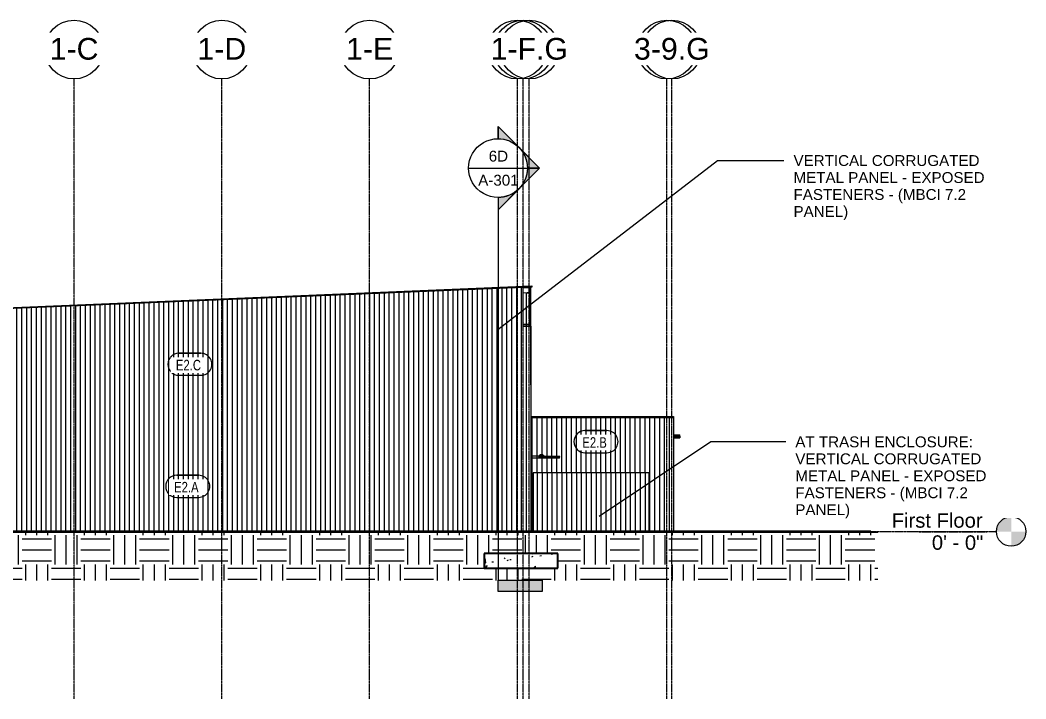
# Model space of a CAD drawing. Header units: inches. Extents: x 20207 to 40520, y -355 to 835.
# Drawn here: x 32237 to 33879, y -273 to 835 of the extents above; entities that cross this region are included whole.
import ezdxf

# ---------------------------------------------------------------- set-up
doc = ezdxf.new("R2010")
doc.units = ezdxf.units.IN
doc.header["$MEASUREMENT"] = 0
doc.linetypes.add('Grid Line 1_2_', pattern=[0.8749999999999999, 0.4999999999999999, -0.125, 0.125, -0.125])
for name, color, linetype, lineweight in [('A-ANNO-KEYN', 231, 'Continuous', 9), ('A-DOOR', 31, 'Continuous', 13), ('A-DOOR-FRAM', 31, 'Continuous', 9), ('A-FLOR-LEVL', 51, 'Continuous', 9), ('A-GLAZ-CWMG', 51, 'Continuous', 13), ('A-ROOF', 132, 'Continuous', 13), ('A-ROOF-PATT', 132, 'Continuous', 13), ('A-WALL', 113, 'Continuous', 13), ('A-WALL-IDEN', 211, 'Continuous', 9), ('A-WALL-PATT', 111, 'Continuous', 13), ('C-TOPO', 7, 'Continuous', 13), ('E-LITE-EQPM', 33, 'Continuous', 13), ('G-ANNO-SYMB', 111, 'Continuous', 9), ('S-BEAM', 12, 'Continuous', 13), ('S-FNDN', 32, 'Continuous', 13), ('S-GRID', 1, 'Continuous', 9), ('S-GRID-IDEN', 1, 'Continuous', 9)]:
    doc.layers.add(name, color=color, linetype=linetype, lineweight=lineweight)
doc.styles.add('Arial', font='arial.ttf', dxfattribs={"height": 23.60479041916165})
doc.styles.add('Arial_1', font='arial.ttf', dxfattribs={"height": 35.40718562874248})
doc.styles.add('Arial_2', font='arial.ttf', dxfattribs={"height": 17.70359281437124})
doc.styles.add('Century Gothic', font='GOTHIC.TTF', dxfattribs={"width": 0.8, "height": 17.24534161490682})
pattern_1 = [(90, (-21150.615, 0), (-8, 4.898587196589413e-16), [])]
pattern_2 = [(90, (-21128.053, 0), (-8, 4.898587196589413e-16), [])]

# ---------------------------------------------------------------- blocks, each defined once
blk = doc.blocks.new('Struct_Xcel_Sports Complex_rvt-3-Elevation - East')
at = {"layer": 'S-FNDN', "lineweight": 9}
h = blk.add_hatch(dxfattribs=at)
h.set_pattern_fill('FP_34', color=8, style=0, pattern_type=2)
h.set_pattern_definition([(49.99999999999999, (-21183.719, 0), (55.08540092433552, -4.819842010399984), [5.76, -63.36]), (355, (-21183.719, 0), (-10.65568887076341, 57.76853117995548), [4.608000000000001, -50.688]), (100.451, (-21179.129, -0.402), (44.42946763329039, 52.94866132228842), [4.895, -53.848]), (46.184, (-21183.719, 15.36), (81.96444173651602, -12.71212223907837), [8.64, -95.04]), (96.636, (-21176.889, 14.301), (71.78149636030851, 74.81237833590787), [7.343, -80.77199999999999]), (351.184, (-21183.719, 15.36), (71.78194683429966, 74.81243234033883), [6.912000000000001, -76.032]), (21, (-21176.039, 11.52), (45.84207144938917, -30.92146111083851), [5.76, -63.36]), (326, (-21176.039, 11.52), (18.68706418402729, 55.69147629738364), [4.608000000000001, -50.688]), (71.45100000000001, (-21172.219, 8.943), (64.52890835799828, 24.77010932808051), [4.895, -53.848]), (37.50000000000001, (-21183.719, 0), (0.933894640541661, 25.56681620382889), [2.534, -47.53899999999999, 2.534, -48.922, -50.88]), (37.50000000000001, (-21183.719, 0), (0.933894640541661, 25.56681620382889), [-101.53, 2.534, -48.346]), (7.499999999999999, (-21183.719, 0), (20.20403996418253, 30.29130269773347), [2.534, -26.803, 2.534, -46.387, -19.392]), (7.499999999999999, (-21183.719, 0), (20.20403996418253, 30.29130269773347), [-78.259, 2.534, -16.858]), (327.5, (-21200.845, 0), (40.99778450279307, -1.732402627145404), [2.534, -16.666, 2.534, -57.37, -79.488]), (327.5, (-21200.845, 0), (40.99778450279307, -1.732402627145404), [-79.104, 2.534, -76.954]), (317.5, (-21208.525, 0), (44.78888311775997, 7.687838582048734), [2.534, -22.426, 2.534, -37.248, -56.448]), (317.5, (-21208.525, 0), (44.78888311775997, 7.687838582048734), [-64.742, 2.534, -53.91399999999999])])
h.paths.add_polyline_path([(-21174.79362719035, -59.99999999999999), (-21077.80280849731, -59.99999999999999), (-21077.80280849731, -35.99999999999999), (-21197.80280849731, -35.99999999999999), (-21197.80280849731, -59.99999999999999)], flags=0)
at = {"layer": 'S-FNDN', "color": 250, "lineweight": 25}
for p, q in [((-21077.80280849731, -35.99999999999999), (-21197.80280849731, -35.99999999999999)), ((-21197.80280849731, -35.99999999999999), (-21197.80280849731, -59.99999999999999)), ((-21077.80280849731, -59.99999999999999), (-21077.80280849731, -35.99999999999999)), ((-21197.80280849731, -59.99999999999999), (-21077.80280849731, -59.99999999999999))]:
    blk.add_line(p, q, dxfattribs=at)
blk = doc.blocks.new('Girt_C - 8_D-1987918-Elevation - East')
at = {"layer": 'S-BEAM'}
for p, q in [((-21124.49031039738, 397.4867519199241), (-21124.85782602416, 397.4867519199241)), ((-21124.85326873249, 397.377376919924), (-21124.48744201859, 397.377376919924)), ((-21124.41218539738, 397.2992792064882), (-21124.41218539738, 389.6741954669063)), ((-21124.30281039738, 389.6742519199254), (-21124.30281039738, 397.2992519199241)), ((-21127.98878586189, 389.7083888478886), (-21127.80281039738, 389.4867519199225)), ((-21127.75180799727, 389.5961269199225), (-21127.85083021191, 389.7141369999712)), ((-21127.80281039738, 389.4867519199225), (-21124.49031039738, 389.4867519199225)), ((-21124.48621485199, 389.5961269199254), (-21127.75180799727, 389.5961269199225))]:
    blk.add_line(p, q, dxfattribs=at)
for centre, radius, start, end in [((-21124.49031039738, 397.2992519199241), 0.1875, 0, 90), ((-21124.49033673935, 397.2992792064882), 0.07815134197085721, 1.085078035128093e-09, 87.8772823831815), ((-21124.49031039738, 389.6742519199254), 0.1875, 269.9999999999996, 0), ((-21124.49036413204, 389.6741954669063), 0.07817873465683078, 273.0423617076043, 0)]:
    blk.add_arc(centre, radius, start, end, dxfattribs=at)
blk = doc.blocks.new('Rectangular Mullion - Profile_Polycarbonate_right-1766190-Elevation - East')
at = {"layer": 'A-GLAZ-CWMG'}
for p, q in [((-21124.0528103974, 398.2354589171818), (-21121.55281039739, 398.2354589171818)), ((-21124.0528103974, 398.2354589171818), (-21124.0528103974, 335.5177501615204)), ((-21121.55281039739, 335.5177501615204), (-21121.55281039739, 398.2354589171818)), ((-21121.55281039739, 335.5177501615204), (-21124.0528103974, 335.5177501615204))]:
    blk.add_line(p, q, dxfattribs=at)
blk = doc.blocks.new('Lighting-Street_Cooper_Navion-Lumark_4-6-LED-Squares - The Caretaker LED-964008-Elevation - East')
at = {"layer": 'E-LITE-EQPM', "lineweight": 9}
for p, q in [((-21121.80281039718, 123.4999999999991), (-21107.60251017952, 123.4999999999991)), ((-21121.80281039718, 120.4999999999991), (-21108.00551741624, 120.4999999999991))]:
    blk.add_line(p, q, dxfattribs=at)
at = {"layer": 'E-LITE-EQPM'}
for p, q in [((-21108.34237633993, 121.2223962930807), (-21108.34237633993, 121.4723962930807)), ((-21107.77236358716, 119.9999999999983), (-21108.34237633993, 121.2223962930807)), ((-21108.02596499738, 121.0984683900255), (-21107.30701387507, 125.1758428191483)), ((-21108.02596499738, 121.0984683900255), (-21107.77236358716, 119.9999999999983)), ((-21106.70465393752, 121.2836661856675), (-21107.99330962924, 121.2836661856675)), ((-21107.77236358716, 119.9999999999983), (-21074.93864391498, 119.9999999999983)), ((-21107.49149857508, 124.1295780940289), (-21101.12840518318, 124.1295780940289)), ((-21102.37688077338, 125.1758428191483), (-21107.30701387507, 125.1758428191483)), ((-21075.56047669558, 121.2836661856675), (-21106.70465393752, 121.2836661856675)), ((-21096.97859580065, 122.7592207386385), (-21096.97859580065, 122.7156400547567)), ((-21096.805902534, 122.7479268451101), (-21074.93864391498, 122.7479268451101)), ((-21075.56047669558, 122.7479268451101), (-21075.56047669558, 119.9999999999983))]:
    blk.add_line(p, q, dxfattribs=at)
for centre, radius, start, end in [((-21096.62232473386, 130.7745617857377), 8.028733977330614, 224.2135973208875, 268.6898121277372), ((-21079.09382300825, 121.3739634225536), 4.376447050253913, 341.702867242471, 18.29713275754511)]:
    blk.add_arc(centre, radius, start, end, dxfattribs=at)
blk = doc.blocks.new('L-Angle - L2X2X3_16-1162514-Elevation - East')
at = {"layer": 'S-BEAM'}
for p, q in [((-21124.30275394494, 337.1811875000942), (-21124.30275394494, 335.1811875000942)), ((-21124.30275394494, 335.1811875000942), (-21122.30275394494, 335.1811875000942)), ((-21124.11525394494, 335.5561875000942), (-21124.11525394494, 336.9936875000942)), ((-21122.49025394494, 335.3686875000942), (-21123.92775394494, 335.3686875000942))]:
    blk.add_line(p, q, dxfattribs=at)
for centre, start, end in [((-21124.30275394494, 336.9936875000942), 0, 90), ((-21123.92775394494, 335.5561875000942), 180, 269.9999999999996), ((-21122.49025394494, 335.1811875000942), 0, 90)]:
    blk.add_arc(centre, 0.1875, start, end, dxfattribs=at)
blk = doc.blocks.new('Single-Flush - 36_ x 96_-1048073-Elevation - East')
at = {"layer": 'A-DOOR-FRAM'}
for p, q in [((-21121.80281039718, 98.99999999999994), (-21120.80281039718, 98.99999999999994)), ((-21120.80281039718, 98.99999999999994), (-21120.80281039718, 0))]:
    blk.add_line(p, q, dxfattribs=at)
blk = doc.blocks.new('Girt_Z - 10_D-1772157-Elevation - East')
at = {"layer": 'S-BEAM'}
for p, q in [((-21133.72822061224, 341.5445907073598), (-21134.30275394458, 341.0625000000949)), ((-21134.30275394458, 337.6875000000949), (-21124.49022665801, 337.687500000095)), ((-21134.19337894458, 341.0114975999844), (-21133.65791571743, 341.4608045963938)), ((-21134.19337894458, 337.8709044547084), (-21134.19337894458, 341.0114975999844)), ((-21124.49025394458, 337.7968750000949), (-21134.1153103976, 337.7968750000949)), ((-21133.65791571743, 341.4608045963938), (-21133.72822061224, 341.5445907073598)), ((-21124.41212894458, 337.612243378886), (-21124.41212894458, 334.9999999999999)), ((-21124.30275394458, 337.1811875000943), (-21124.30275394458, 337.6093750000951)), ((-21124.30275394458, 334.9999999999999), (-21124.30275394458, 335.1811875000944))]:
    blk.add_line(p, q, dxfattribs=at)
for centre, radius, start, end in [((-21134.1153103976, 337.8750537347522), 0.07817873465683078, 183.0423617069476, 269.9999999999996), ((-21124.49025394458, 337.6093750000951), 0.1874999999998796, 359.999999999991, 89.99999999999132), ((-21124.49022665801, 337.6093486581218), 0.07815134197153384, 2.122717617894363, 90)]:
    blk.add_arc(centre, radius, start, end, dxfattribs=at)
blk = doc.blocks.new('Girt_C - 8_D-1405508-Elevation - East')
at = {"layer": 'S-BEAM'}
for p, q in [((-21124.87275988985, 397.845164696366), (-21134.30281039718, 397.452245925227)), ((-21124.87275988984, 397.8451646963657), (-21124.86495416271, 397.657827245161)), ((-21124.86495416271, 397.657827245161), (-21124.54752125928, 390.039437562833)), ((-21134.30281039718, 389.445304492252), (-21124.53971553215, 389.8521001116283)), ((-21124.54752125928, 390.039437562833), (-21124.53971553214, 389.8521001116282)), ((-22233.42781039733, 351.6553709252241), (-22233.67781039733, 351.6449542585568)), ((-22233.67781039733, 343.6380128255817), (-22233.42781039733, 343.648429492249))]:
    blk.add_line(p, q, dxfattribs=at)
blk = doc.blocks.new('HSS-Hollow Structural Section - HSS1-1_2X1-1_2X1_8 - Obsolete-1396620-Elevation - East')
at = {"layer": 'S-BEAM'}
for p, q in [((-22808.30281039728, 154.1420358318283), (-22808.30281039728, 154.9661424452587)), ((-22808.30281039728, 153.9005786724976), (-22808.30281039728, 154.1420358318283)), ((-22808.30281039728, 153.8574494281758), (-22808.30281039728, 153.9005786724976)), ((-22808.30281039729, 153.857248301134), (-22798.88503340819, 153.8572483011347)), ((-22372.30281039733, 155.399479409177), (-22372.55281039733, 155.399479409177)), ((-22372.55281039733, 153.857248301132), (-22372.30281039733, 153.857248301132)), ((-22233.42781039733, 155.3994794091765), (-22233.67781039733, 155.3994794091765)), ((-22233.67781039733, 153.8572483011314), (-22233.42781039733, 153.8572483011314)), ((-20878.55281039728, 155.3994794091702), (-20889.05281039654, 155.3994794091703)), ((-20889.05281039654, 153.8572483011246), (-20878.55281039728, 153.8572483011245)), ((-20878.55281039728, 155.3992782821274), (-20878.55281039728, 155.1771376955432)), ((-20878.55281039728, 155.1771376955432), (-20878.55281039728, 154.1420358318195)), ((-20878.55281039728, 154.1420358318195), (-20878.55281039728, 153.9005786724889)), ((-20878.55281039728, 153.9005786724889), (-20878.55281039728, 153.8574494281671))]:
    blk.add_line(p, q, dxfattribs=at)
blk = doc.blocks.new('HSS-Hollow Structural Section - HSS1-1_2X1-1_2X1_8 - Obsolete-V34-Elevation - East')
at = {"layer": 'S-BEAM'}
for p, q in [((-22808.30281039728, 153.4648409265882), (-22808.30281039728, 153.8574494281759)), ((-22372.55281039733, 152.7134929293125), (-22372.30281039733, 152.7134929293125)), ((-22233.67781039733, 152.7134929293125), (-22233.42781039733, 152.7134929293126)), ((-20889.05281039654, 152.7134929293064), (-20878.55281039728, 152.7134929293063)), ((-20878.55281039728, 153.857449428167), (-20878.55281039728, 152.9982804600005)), ((-20878.55281039728, 152.9982804600005), (-20878.55281039728, 152.7568233006699)), ((-20878.55281039728, 152.7568233006699), (-20878.55281039728, 152.7136940563481))]:
    blk.add_line(p, q, dxfattribs=at)
blk = doc.blocks.new('Level - Level Head - Circle-15001-Elevation - East')
at = {"layer": 'A-FLOR-LEVL'}
h = blk.add_hatch(color=256, dxfattribs=at)
edge = h.paths.add_edge_path(flags=0)
edge.add_line((-20337.60082968054, 7.245281622997649e-14), (-20361.60082968054, 7.245281622997649e-14))
edge.add_arc((-20337.60082968054, -1.488037210058887e-15), 23.99999999999995, 90.00000000000028, 180.0000000000003, ccw=False)
edge.add_line((-20337.60082968054, 23.99999999999998), (-20337.60082968054, 7.105427357601002e-14))
h = blk.add_hatch(color=256, dxfattribs=at)
edge = h.paths.add_edge_path(flags=0)
edge.add_line((-20337.60082968054, -23.99999999999998), (-20337.60082968054, -1.06581410364015e-13))
edge.add_line((-20337.60082968054, -1.079136779935651e-13), (-20313.60082968054, -1.079136779935651e-13))
edge.add_arc((-20337.60082968054, 0), 23.99999999999996, 269.99999999999994, 359.9999999999998, ccw=False)
blk.add_circle((-20337.60082968054, 0), 24, dxfattribs=at)
blk = doc.blocks.new('Grid - Grid Head - Circle-14747-Elevation - East')
at = {"layer": 'S-GRID-IDEN'}
blk.add_circle((-21143.80281039717, 786.6570754422739), 48, dxfattribs=at)
blk = doc.blocks.new('Section - 3_32_ x 3_8_-18514-Elevation - East')
at = {"layer": 'G-ANNO-SYMB'}
blk.add_hatch(color=256, dxfattribs=at).paths.add_polyline_path([(-22320.83308806945, -79.66080684492678), (-22248.83308806945, -79.66080684492744), (-22248.83308806945, -97.66080684492741), (-22320.83308806945, -97.66080684492675)], flags=0)
for p, q in [((-22320.83308806945, -79.66080684492678), (-22320.83308806945, -97.66080684492675)), ((-22248.83308806945, -79.66080684492744), (-22320.83308806945, -79.66080684492678)), ((-22248.83308806945, -97.66080684492741), (-22248.83308806945, -79.66080684492744)), ((-22320.83308806945, -97.66080684492675), (-22248.83308806945, -97.66080684492741))]:
    blk.add_line(p, q, dxfattribs=at)
blk = doc.blocks.new('Section - Section Head - Filled-1526-Elevation - East')
at = {"layer": 'G-ANNO-SYMB'}
h = blk.add_hatch(color=256, dxfattribs=at)
edge = h.paths.add_edge_path(flags=0)
edge.add_arc((-22248.83308806945, 593.1570754422742), 48.06247118192541, 89.99999999999989, 132.0783950246248, ccw=False)
edge.add_line((-22248.83308806945, 641.2195466242014), (-22248.83308806945, 661.0393264361825))
edge.add_line((-22248.83308806945, 661.0393264361825), (-22281.04199878272, 628.8304157229086))
h = blk.add_hatch(color=256, dxfattribs=at)
edge = h.paths.add_edge_path(flags=0)
edge.add_line((-22282.7742135664, 627.0982009392283), (-22316.71533906336, 593.1570754422742))
edge.add_line((-22316.71533906336, 593.1570754422742), (-22296.83308806945, 593.157075442274))
edge.add_arc((-22248.83308806945, 593.1570754422735), 47.99999999999782, 135, 179.9999999999997, ccw=False)
h = blk.add_hatch(color=256, dxfattribs=at)
edge = h.paths.add_edge_path(flags=0)
edge.add_arc((-22248.83308806945, 593.157075442274), 47.99999999999977, 180.0000000000001, 225.000000000001, ccw=False)
edge.add_line((-22296.83308806945, 593.1570754422742), (-22316.71533906336, 593.1570754422743))
edge.add_line((-22316.71533906336, 593.1570754422743), (-22282.7742135664, 559.21594994532))
h = blk.add_hatch(color=256, dxfattribs=at)
edge = h.paths.add_edge_path(flags=0)
edge.add_line((-22281.04199878272, 557.4837351616393), (-22248.83308806945, 525.2748244483652))
edge.add_line((-22248.83308806945, 525.2748244483652), (-22248.83308806945, 545.0946042603463))
edge.add_arc((-22248.83308806945, 593.1570754422737), 48.06247118192778, 227.9216049753765, 270, ccw=False)
for p, q in [((-22316.71533906336, 593.1570754422743), (-22248.83308806945, 661.0393264361825)), ((-22281.04199878272, 628.8304157229086), (-22248.83308806945, 661.0393264361825)), ((-22248.83308806945, 641.157075442274), (-22248.83308806945, 661.0393264361825)), ((-22248.83308806945, 661.0393264361825), (-22248.83308806945, 641.2195466242014)), ((-22316.71533906336, 593.1570754422742), (-22282.7742135664, 627.0982009392283)), ((-22316.71533906336, 593.1570754422743), (-22248.83308806945, 525.2748244483656)), ((-22296.83308806945, 593.157075442274), (-22316.71533906336, 593.1570754422742)), ((-22282.7742135664, 559.21594994532), (-22316.71533906336, 593.1570754422743)), ((-22316.71533906336, 593.1570754422743), (-22296.83308806945, 593.1570754422742)), ((-22248.83308806945, 525.2748244483652), (-22281.04199878272, 557.4837351616393)), ((-22248.83308806945, 545.157075442274), (-22248.83308806945, 525.2748244483656)), ((-22248.83308806945, 545.0946042603463), (-22248.83308806945, 525.2748244483652))]:
    blk.add_line(p, q, dxfattribs=at)
for centre, radius, start, end in [((-22248.83308806945, 593.157075442274), 47.99999999999989, 89.99999999999987, 269.9999999999995), ((-22248.83308806945, 593.1570754422742), 48.06247118192541, 89.99999999999952, 132.0783950246244), ((-22248.83308806945, 593.157075442274), 47.99999999999994, 269.9999999999996, 89.99999999999993), ((-22248.83308806945, 593.1570754422735), 47.99999999999782, 134.9999999999997, 179.9999999999993), ((-22248.83308806945, 593.157075442274), 47.99999999999977, 179.9999999999997, 225.0000000000007), ((-22248.83308806945, 593.1570754422737), 48.06247118192778, 227.9216049753762, 269.9999999999996)]:
    blk.add_arc(centre, radius, start, end, dxfattribs=at)
blk = doc.blocks.new('Wall Tag - 1_4_-1369832-Elevation - East')
at = {"layer": 'A-WALL-IDEN', "color": 153}
for p, q in [((-21033.46845614976, 164.6491630626013), (-20997.46845614976, 164.6491630626012)), ((-20997.46845614976, 164.6491630626012), (-21033.46845614976, 164.6491630626013)), ((-21033.46845614976, 128.6491630626014), (-20997.46845614976, 128.6491630626012)), ((-21033.46845614976, 128.6491630626014), (-20997.46845614976, 128.6491630626012))]:
    blk.add_line(p, q, dxfattribs=at)
for centre, radius, start, end in [((-21033.46845614976, 146.6491630626014), 17.99999999999992, 89.99999999999986, 269.9999999999995), ((-21033.46845614976, 146.6491630626014), 17.99999999999993, 89.99999999999993, 269.9999999999995), ((-20997.46845614976, 146.6491630626014), 17.99999999999993, 269.9999999999995, 89.99999999999993), ((-20997.46845614976, 146.6491630626014), 17.99999999999994, 269.9999999999995, 89.99999999999986)]:
    blk.add_arc(centre, radius, start, end, dxfattribs=at)

msp = doc.modelspace()

# ---------------------------------------------------------------- hatches: boundary and pattern name
at = {"layer": 'A-ROOF-PATT', "lineweight": 9}
h = msp.add_hatch(dxfattribs=at)
h.set_pattern_fill('FP_28', color=8, style=0, pattern_type=2)
h.set_pattern_definition([(90, (-174.388, -762.154), (-16.082, 9.847384911943867e-16), [])])
h.paths.add_polyline_path([(33305.31490271749, 155.3992782821365), (33314.23576670134, 155.3992782821365), (33314.23576670134, 155.8723924455548), (33303.73576670195, 155.8723924455548), (33303.73576670201, 155.3992782821365)], flags=0)
h.paths.add_polyline_path([(31820.23576670131, 155.3992782821365), (31820.48576670131, 155.3992782821365), (31820.48576670131, 173.1328091119253), (31820.23576670131, 173.1223924452588), (31820.23576670131, 156.1599434858765)], flags=0)
h.paths.add_polyline_path([(31959.11076670131, 155.3992782821365), (31959.36076670131, 155.3992782821365), (31959.36076670131, 185.4374549454867), (31959.11076670131, 185.4374549454867), (31959.11076670131, 159.4146278196385)], flags=0)
h.paths.add_polyline_path([(31819.86076670132, 175.1085028035031), (31820.48576670131, 175.2178778034988), (31820.48576670131, 186.7161424454239), (31819.86076670132, 186.7005431022401), (31819.86076670132, 175.2178778034988)], flags=0)
at = {"layer": 'A-WALL-PATT', "lineweight": 9}
h = msp.add_hatch(dxfattribs=at)
h.set_pattern_fill('FP_32', color=8, style=0, pattern_type=2)
h.set_pattern_definition(pattern_2)
h.paths.add_polyline_path([(33058.48576670146, 146.2500000002053), (33058.48576670146, 398.4531136043392), (31959.36076670131, 352.6562386043296), (31959.36076670131, 146.2500000002073), (33057.73576670146, 146.2500000002053)], flags=0)
h = msp.add_hatch(dxfattribs=at)
h.set_pattern_fill('FP_36', color=8, style=0, pattern_type=2)
h.set_pattern_definition([(90, (-21384.928, 0), (-19.685, 1.205358612060782e-15), [])])
h.paths.add_polyline_path([(33058.48582315406, 337.6875000000948), (33058.67326670107, 337.7968750000952), (33068.29832315406, 337.7968750000952), (33068.24105583936, 337.6875000000948), (33058.59519815406, 337.6875000000948)], flags=0)
h.paths.add_polyline_path([(33068.48582315406, 335.1811875002731), (33068.8608231537, 335.3686875000944), (33070.29832315371, 335.3686875000944), (33070.48582315371, 335.1811875000944), (33068.6733231537, 335.1811875000944)], flags=0)
h.paths.add_polyline_path([(33070.98576670146, 239.5624999987424), (33071.1732667015, 239.5624999987424), (33071.17326670124, 335.5177501615214), (33068.73576670124, 335.5561875000944), (33068.79826670124, 398.2354589171825), (33071.17326670124, 398.2354589171825), (33071.1732667015, 398.91920520773), (33058.48576670146, 398.3905593743945), (33058.48576670146, 397.4522459252284), (33067.91810345334, 397.7902948272787), (33067.94266217544, 397.4867519199244), (33068.29826670125, 397.4867519199244), (33068.24105583936, 397.3773769199246), (33067.93530836614, 397.3773769199246), (33068.24105583936, 389.851774872998), (33064.98576670125, 389.6569092134864), (33065.03676910137, 389.5961269199233), (33068.30236224664, 389.596126919926), (33068.24105583936, 389.4867519199228), (33064.98576670125, 389.4867519199228), (33064.79979123674, 389.7083888478889), (33058.48576670146, 389.445304492252), (33058.48582315406, 341.0625000000954), (33059.0603564864, 341.5445907073599), (33059.1306613812, 341.4608045963939), (33058.59519815406, 341.0114975999849), (33058.55104998102, 337.7968750000952), (33058.48582315406, 337.6875000000948), (33058.48582315406, 335.0000000000002), (33068.37644815406, 335.0000000000002), (33068.37644815406, 337.6122433788861), (33068.48582315406, 337.6093750000952), (33068.48582315406, 337.1811875000946), (33068.6733231537, 336.9936875000939), (33068.6733231537, 335.556187500093), (33068.48582315406, 335.0000000000002), (33070.98576670146, 335.0000000000002)], flags=0)
h.paths.add_polyline_path([(33068.37639170125, 389.6741954669066), (33068.37639170125, 397.2992792064892), (33068.48576670125, 397.2992792064892), (33068.4857658915, 389.6742519195081)], flags=0)
h = msp.add_hatch(dxfattribs=at)
h.set_pattern_fill('FP_32', color=8, style=0, pattern_type=2)
h.set_pattern_definition(pattern_2)
h.paths.add_polyline_path([(33070.98576670146, 146.2500000002053), (33070.98576670146, 335.0000000000002), (33058.48576670146, 335.0000000000002), (33058.48576670146, 146.2500000002053)], flags=0)
h = msp.add_hatch(dxfattribs=at)
h.set_pattern_fill('FP_30', color=8, style=0, pattern_type=2)
h.set_pattern_definition(pattern_1)
h.paths.add_polyline_path([(33071.98576670146, 0), (33074.73576670138, 0), (33074.73576670138, 95.99999999999999), (33263.48576670137, 95.99999999999999), (33263.48576670137, 0), (33292.4857667021, 0), (33292.4857667021, 186), (33070.98576670146, 185.9775107912114), (33070.98576670146, 98.99999999999999), (33071.98576670146, 98.99999999999999), (33071.98576670146, 11.26654831668952)], flags=0)
h = msp.add_hatch(dxfattribs=at)
h.set_pattern_fill('FP_30', color=8, style=0, pattern_type=2)
h.set_pattern_definition(pattern_1)
h.paths.add_polyline_path([(33303.7357667021, 0), (33303.7357667021, 185.6015591122138), (33292.4857667021, 185.6015591122138), (33292.4857667021, 0)], flags=0)
h = msp.add_hatch(dxfattribs=at)
h.set_pattern_fill('FP_32', color=8, style=0, pattern_type=2)
h.set_pattern_definition(pattern_2)
h.paths.add_polyline_path([(33000.47317731682, 0), (33057.73576670146, 0), (33057.73576670146, 146.2500000002053), (31959.11076670131, 146.2500000002053), (31959.11076670131, 0), (32888.11410075969, 0)], flags=0)
h = msp.add_hatch(dxfattribs=at)
h.set_pattern_fill('FP_32', color=8, style=0, pattern_type=2)
h.set_pattern_definition(pattern_2)
h.paths.add_polyline_path([(33070.98576670146, 0), (33070.98576670146, 146.25), (33057.73576670146, 146.25), (33057.73576670146, 0)], flags=0)
h = msp.add_hatch(dxfattribs=at)
h.set_pattern_fill('FP_33', color=8, style=0, pattern_type=2)
h.set_pattern_definition([(90, (-21118.053, 0), (-8, 4.898587196589413e-16), [])])
h.paths.add_polyline_path([(33261.98576670137, 0), (33261.98576670137, 95.99999999999999), (33074.73576670138, 95.99999999999999), (33074.73576670138, 0), (33177.88305600484, 0)], flags=0)
at = {"layer": 'C-TOPO', "lineweight": 9}
h = msp.add_hatch(dxfattribs=at)
h.set_pattern_fill('FP_27', color=8, style=0, pattern_type=2)
h.set_pattern_definition([(0, (-21183.719, 0), (48, 48), [48, -48]), (0, (-21183.719, 18), (48, 48), [48, -48]), (0, (-21183.719, 36), (48, 48), [48, -48]), (90, (-21177.719, 42), (-48, 48), [48, -48]), (90, (-21159.719, 42), (-48, 48), [48, -48]), (90, (-21141.719, 42), (-48, 48), [48, -48])])
h.paths.add_polyline_path([(32708.1469499083, -79.79495885205255), (33637.6909499083, -79.79495885205255), (33637.6909499083, 0), (31240.72109815505, 0), (31240.72109815505, -79.79495885205255), (32398.2989499083, -79.79495885205255)], flags=0)
h.paths.add_polyline_path([(33000.47317731682, -59.99999999999999), (32994.98576860133, -59.99999999999999), (32994.98576860133, -35.99999999999999), (33114.98576860133, -35.99999999999999), (33114.98576860133, -59.99999999999999), (33017.99494990829, -59.99999999999999)], flags=0)

# ---------------------------------------------------------------- linework, layer by layer
at = {"layer": 'A-ANNO-KEYN', "color": 153}
for p, q in [((33016.89755313104, 329.7861631764428), (33375.72343102966, 605.763454291743)), ((33375.72343102966, 605.763454291743), (33484.11550549503, 605.763454291743)), ((33182.60952142438, 25.0820470494657), (33364.96019544408, 146.6491630626013)), ((33364.96019544408, 146.6491630626013), (33487.11550549503, 146.6491630626013))]:
    msp.add_line(p, q, dxfattribs=at)
at = {"layer": 'A-ROOF'}
for p, q in [((31759.69331662338, 346.338496875992), (33072.33559103883, 401.0319249766407)), ((33072.33559103883, 399.0301896183965), (31759.69331662338, 344.3367615177479)), ((33072.33559103883, 401.0319249766407), (33072.33559103883, 399.0301896183965)), ((33070.98576670146, 187.603294470458), (33303.73576670195, 187.603294470458)), ((33292.4857667021, 185.6015591122138), (33070.98576670146, 185.6015591122139)), ((33303.73576670195, 187.603294470458), (33303.73576670195, 185.6015591122139)), ((33303.73576670195, 157.8741278037984), (33314.23576670134, 157.8741278037985)), ((33314.23576670134, 155.8723924455544), (33303.73576670195, 155.8723924455543)), ((33314.23576670135, 155.3513198946193), (33314.23576670134, 157.8741278037985))]:
    msp.add_line(p, q, dxfattribs=at)
at = {"layer": 'A-WALL'}
for p, q in [((33071.1732667015, 398.9192052077292), (33058.48576670146, 398.3905593743938)), ((33058.48576670146, 334.9999999999999), (33058.48576670146, 398.453113604339)), ((33071.1732667015, 398.2354589171818), (33071.1732667015, 398.9192052077291)), ((33058.48576670146, 334.9999999999999), (33070.98576670146, 334.9999999999999)), ((33070.98576670146, 334.9999999999999), (33070.98576670146, 146.2500000002054)), ((33071.1732667015, 239.5624999987422), (33071.1732667015, 335.5177501615207)), ((33070.98576670146, 239.5624999987422), (33071.1732667015, 239.5624999987422)), ((33292.4857667021, 186), (33070.98576670146, 186)), ((33292.4857667021, 185.6015591122138), (33292.4857667021, 186)), ((33303.7357667021, 185.6015591122139), (33292.4857667021, 185.6015591122138)), ((33303.7357667021, 185.6015591122139), (33303.7357667021, 0)), ((33057.73576670146, 146.25), (33058.48576670146, 146.25)), ((33057.73576670146, 146.2500000002054), (33058.48576670146, 146.2500000002054)), ((33070.98576670146, 146.25), (33070.98576670146, 0)), ((33263.48576670137, 95.99999999999999), (33074.73576670138, 95.99999999999999)), ((33074.73576670138, 95.99999999999999), (33074.73576670138, 0)), ((33263.48576670137, 95.99999999999999), (33263.48576670137, 0))]:
    msp.add_line(p, q, dxfattribs=at)
at = {"layer": 'C-TOPO'}
for p, q in [((32888.11572553614, 0), (31764.66113569239, 0)), ((32888.11572553614, 0), (33000.47363569239, 0)), ((33177.88232709864, 0), (33000.47363569239, 0)), ((33637.6909499083, 0), (33177.88232709864, 0))]:
    msp.add_line(p, q, dxfattribs=at)
at = {"layer": 'C-TOPO', "lineweight": 35}
for p, q in [((31764.66168769394, 0), (32888.1141007597, 0)), ((32888.1141007597, 0), (33000.47317731682, 0)), ((33000.47317731682, 0), (33177.88305600484, 0)), ((33177.88305600484, 0), (33637.6909499083, 0))]:
    msp.add_line(p, q, dxfattribs=at)
at = {"layer": 'G-ANNO-SYMB'}
for p, q in [((32969.44291312926, 593.1570754422739), (33065.44291312926, 593.1570754422739)), ((33017.44291312924, 545.1570754422744), (33017.44291312924, -79.66080684492748))]:
    msp.add_line(p, q, dxfattribs=at)
at = {"layer": 'S-GRID', "linetype": 'Grid Line 1_2_'}
for p, q in [((32325.23576670145, -273.1608068449274), (32325.23576670145, 738.6570754422745)), ((32325.23576670145, -273.1608068449274), (32325.23576670145, 738.6570754422745)), ((32566.48576670145, -273.1608068449274), (32566.48576670145, 738.6570754422745)), ((32566.48576670145, -273.1608068449274), (32566.48576670145, 738.6570754422745)), ((32807.73576670145, -273.1608068449274), (32807.73576670145, 738.6570754422745)), ((32807.73576670146, -273.1608068449274), (32807.73576670146, 738.6570754422745)), ((33048.98576670145, -273.1608068449274), (33048.98576670145, 738.6570754422745)), ((33058.48576670149, -273.1608068449274), (33058.48576670149, 738.6570754422745)), ((33068.48576670149, -273.1608068449274), (33068.48576670149, 738.6570754422745)), ((33293.23576670146, -273.1608068449274), (33293.23576670146, 738.6570754422745)), ((33301.23576670146, -273.1608068449274), (33301.23576670146, 738.6570754422745))]:
    msp.add_line(p, q, dxfattribs=at)

# ---------------------------------------------------------------- block references
at = {"color": 250, "lineweight": 5}
msp.add_blockref('Struct_Xcel_Sports Complex_rvt-3-Elevation - East', (54192.78857709864, 0), dxfattribs=at)
at = {"layer": 'A-DOOR'}
msp.add_blockref('Single-Flush - 36_ x 96_-1048073-Elevation - East', (54192.78857709864, 0), dxfattribs=at)
at = {"layer": 'A-FLOR-LEVL'}
msp.add_blockref('Level - Level Head - Circle-15001-Elevation - East', (54192.78857709864, 0), dxfattribs=at)
at = {"layer": 'A-GLAZ-CWMG'}
msp.add_blockref('Rectangular Mullion - Profile_Polycarbonate_right-1766190-Elevation - East', (54192.78857709864, 0), dxfattribs=at)
at = {"layer": 'A-WALL-IDEN', "color": 153}
for p in [(53529.72607709824, 126.2898118090001), (54192.78857709864, 0), (53526.28857709826, -72.93674499316839)]:
    msp.add_blockref('Wall Tag - 1_4_-1369832-Elevation - East', p, dxfattribs=at)
at = {"layer": 'E-LITE-EQPM'}
msp.add_blockref('Lighting-Street_Cooper_Navion-Lumark_4-6-LED-Squares - The Caretaker LED-964008-Elevation - East', (54192.78857709864, 0), dxfattribs=at)
at = {"layer": 'G-ANNO-SYMB', "extrusion": (0, 0, -1)}
for name in ['Section - Section Head - Filled-1526-Elevation - East', 'Section - 3_32_ x 3_8_-18514-Elevation - East']:
    msp.add_blockref(name, (-10768.60982505979, 0), dxfattribs=at)
at = {"layer": 'S-BEAM'}
for name in ['Girt_C - 8_D-1405508-Elevation - East', 'Girt_C - 8_D-1987918-Elevation - East', 'Girt_Z - 10_D-1772157-Elevation - East', 'L-Angle - L2X2X3_16-1162514-Elevation - East', 'HSS-Hollow Structural Section - HSS1-1_2X1-1_2X1_8 - Obsolete-1396620-Elevation - East', 'HSS-Hollow Structural Section - HSS1-1_2X1-1_2X1_8 - Obsolete-V34-Elevation - East']:
    msp.add_blockref(name, (54192.78857709864, 0), dxfattribs=at)
at = {"layer": 'S-GRID-IDEN'}
for p in [(53469.03857709865, 0), (53710.28857709865, 0), (53951.53857709865, 0), (54192.78857709864, 0), (54437.03857709865, 0)]:
    msp.add_blockref('Grid - Grid Head - Circle-14747-Elevation - East', p, dxfattribs=at)

# ---------------------------------------------------------------- texts
at = {"layer": 'A-ANNO-KEYN', "insert": (33499.8220587026, 614.3056055336242), "char_height": 17.70359281437124, "width": 371.3039999999996, "attachment_point": 1, "line_spacing_factor": 0.9385317878468563, "style": 'Arial_2', "bg_fill": 3, "box_fill_scale": 1.25, "bg_fill_color": 0, "bg_fill_transparency": 0}
msp.add_mtext('VERTICAL CORRUGATED\\PMETAL PANEL - EXPOSED\\PFASTENERS - (MBCI 7.2\\PPANEL)', dxfattribs=at)
at = {"layer": 'G-ANNO-SYMB', "char_height": 17.70359281437124, "attachment_point": 2, "line_spacing_factor": 0.9385317878468563, "style": 'Arial_2'}
for s, insert, width in [('6D', (33018.05765309113, 621.4953245809785), 37.58399999999996), ('A-301', (33018.05765309113, 582.2228362023129), 78.62399999999991)]:
    msp.add_mtext(s, dxfattribs=dict(at, insert=insert, width=width))

# ---------------------------------------------------------------- next in the draw order: texts
at = {"layer": 'A-FLOR-LEVL', "insert": (33808.48735593032, 29.83730839434813), "char_height": 23.60479041916165, "width": 176.2559999999998, "attachment_point": 3, "line_spacing_factor": 0.9385317878468562, "style": 'Arial', "bg_fill": 3, "box_fill_scale": 1.25, "bg_fill_color": 0, "bg_fill_transparency": 0}
msp.add_mtext('First Floor', dxfattribs=at)
at = {"layer": 'A-WALL-IDEN', "char_height": 17.24534161490682, "attachment_point": 2, "line_spacing_factor": 0.9841166936790923, "style": 'Century Gothic', "bg_fill": 3, "box_fill_scale": 1.25, "bg_fill_color": 0, "bg_fill_transparency": 0}
for s, insert, width in [('E2.C', (32511.99054121135, 280.2202293203061), 49.24799999999994), ('E2.B', (33175.05304121176, 153.9304175113059), 43.84799999999995), ('E2.A', (32508.55304121138, 80.99367251813757), 47.51999999999995)]:
    msp.add_mtext(s, dxfattribs=dict(at, insert=insert, width=width))
at = {"layer": 'S-GRID-IDEN', "char_height": 35.40718562874248, "width": 85.10399999999991, "attachment_point": 2, "line_spacing_factor": 0.9385317878468563, "style": 'Arial_1', "bg_fill": 3, "box_fill_scale": 1.25, "bg_fill_color": 0, "bg_fill_transparency": 0}
for s, insert in [('3-5', (32325.22653939939, 805.5308123521395)), ('3-6', (32566.4765393994, 805.5308123521395)), ('3-7', (32807.72653939939, 805.5308123521395)), ('3-8', (33048.97653939939, 805.5308123521395)), ('3-9', (33293.22653939939, 805.5308123521395))]:
    msp.add_mtext(s, dxfattribs=dict(at, insert=insert))

# ---------------------------------------------------------------- next in the draw order: block references
at = {"layer": 'S-GRID-IDEN'}
for p in [(53469.03857709865, 0), (53710.28857709865, 0), (53951.53857709865, 0), (54202.28857709869, 0), (54445.03857709865, 0)]:
    msp.add_blockref('Grid - Grid Head - Circle-14747-Elevation - East', p, dxfattribs=at)

# ---------------------------------------------------------------- next in the draw order: texts
at = {"layer": 'A-ANNO-KEYN', "insert": (33502.8220587026, 155.1913143044826), "char_height": 17.70359281437124, "width": 371.3039999999996, "attachment_point": 1, "line_spacing_factor": 0.9385317878468563, "style": 'Arial_2', "bg_fill": 3, "box_fill_scale": 1.25, "bg_fill_color": 0, "bg_fill_transparency": 0}
msp.add_mtext('AT TRASH ENCLOSURE:\\PVERTICAL CORRUGATED\\PMETAL PANEL - EXPOSED\\PFASTENERS - (MBCI 7.2\\PPANEL)', dxfattribs=at)
at = {"layer": 'A-FLOR-LEVL', "insert": (33809.66329441739, -6.225255760091862), "char_height": 23.60479041916165, "width": 99.9359999999999, "attachment_point": 3, "line_spacing_factor": 0.9385317878468562, "style": 'Arial', "bg_fill": 3, "box_fill_scale": 1.25, "bg_fill_color": 0, "bg_fill_transparency": 0}
msp.add_mtext('0\' - 0"', dxfattribs=at)

# ---------------------------------------------------------------- next in the draw order: linework, layer by layer
at = {"layer": 'A-FLOR-LEVL', "linetype": 'Grid Line 1_2_'}
msp.add_line((30965.4174734139, 0), (33831.18774741808, 0), dxfattribs=at)

# ---------------------------------------------------------------- next in the draw order: texts
at = {"layer": 'S-GRID-IDEN', "char_height": 35.40718562874248, "attachment_point": 2, "line_spacing_factor": 0.9385317878468563, "style": 'Arial_1', "bg_fill": 3, "box_fill_scale": 1.25, "bg_fill_color": 0, "bg_fill_transparency": 0}
for s, insert, width in [('1-C', (32325.22653939939, 805.5308123521395), 94.60799999999989), ('1-D', (32566.4765393994, 805.5308123521395), 94.60799999999989), ('1-E', (32807.7265393994, 805.5308123521395), 91.5839999999999), ('1-F', (33058.47653939944, 805.5308123521395), 88.1279999999999), ('3-9.G', (33301.22653939939, 805.5308123521395), 147.3119999999998)]:
    msp.add_mtext(s, dxfattribs=dict(at, insert=insert, width=width))

# ---------------------------------------------------------------- next in the draw order: block references
at = {"layer": 'S-GRID-IDEN'}
msp.add_blockref('Grid - Grid Head - Circle-14747-Elevation - East', (54212.28857709868, 0), dxfattribs=at)

# ---------------------------------------------------------------- next in the draw order: texts
at = {"layer": 'S-GRID-IDEN', "insert": (33068.47653939943, 805.5308123521395), "char_height": 35.40718562874248, "width": 150.3359999999998, "attachment_point": 2, "line_spacing_factor": 0.9385317878468563, "style": 'Arial_1', "bg_fill": 3, "box_fill_scale": 1.25, "bg_fill_color": 0, "bg_fill_transparency": 0}
msp.add_mtext('1-F.G', dxfattribs=at)

doc.saveas('drawing.dxf')
